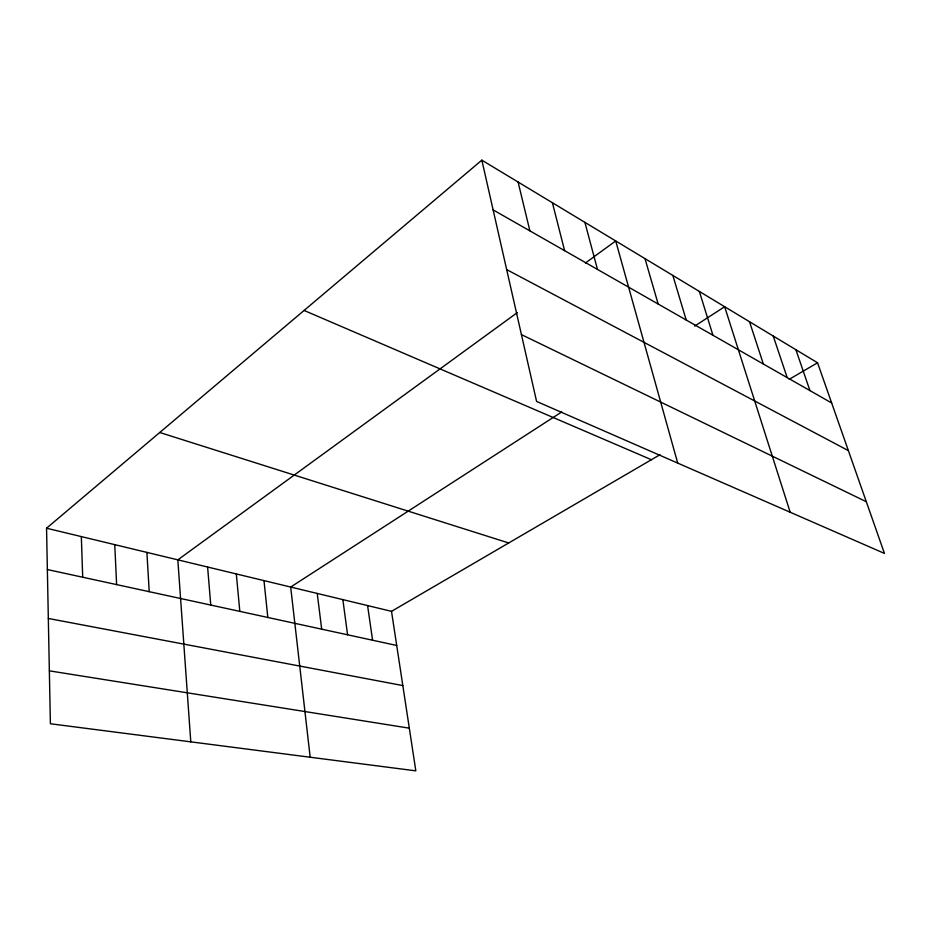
<?xml version="1.0" encoding="UTF-8"?>
<svg xmlns="http://www.w3.org/2000/svg" width="931" height="931" viewBox="0 0 931 931"><rect width="100%" height="100%" fill="white"/><g stroke="black" fill="none" stroke-linecap="round" stroke-linejoin="round"><path stroke-width="1.4" d="M46.55 528.214L391.509 611.341L415.82 770.845L50.39 723.759L46.55 528.214L481.839 160.155L817.558 362.787L884.45 553.421L536.593 401.436L481.839 160.155M517.31 312.618L177.833 559.857L190.785 741.856M585.459 262.984L615.705 240.954L677.71 463.091M561.661 412.002L290.681 587.054L310.174 757.24M694.666 326.094L724.655 306.718L790.175 512.236M391.509 611.341L660.032 454.689M789.162 379.348L817.558 362.787M49.355 670.844L409.314 728.17M48.319 618.463L402.82 685.565M47.365 569.551L396.711 645.474M159.76 432.496L508.71 542.971M304.088 310.454L651.397 459.716M521.43 334.613L866.307 501.716M506.673 269.594L848.374 450.616M493.127 209.894L831.662 402.983M795.889 349.707L809.935 390.589M773.23 336.033L787.195 377.625M749.513 321.719L763.373 364.033M699.367 291.45L712.948 335.276M672.845 275.436L686.228 320.031M644.997 258.632L658.159 304.018M584.889 222.346L597.469 269.408M552.397 202.737L564.605 250.66M518.09 182.034L529.879 230.853M367.594 605.581L372.575 640.225M342.852 599.622L347.577 634.791M317.227 593.443L321.684 629.17M263.985 580.618L267.825 617.462M236.311 573.95L239.814 611.376M207.613 567.026L210.755 605.069M146.9 552.397L149.228 591.697M114.757 544.658L116.619 584.61M81.334 536.605L82.696 577.232"/></g></svg>
